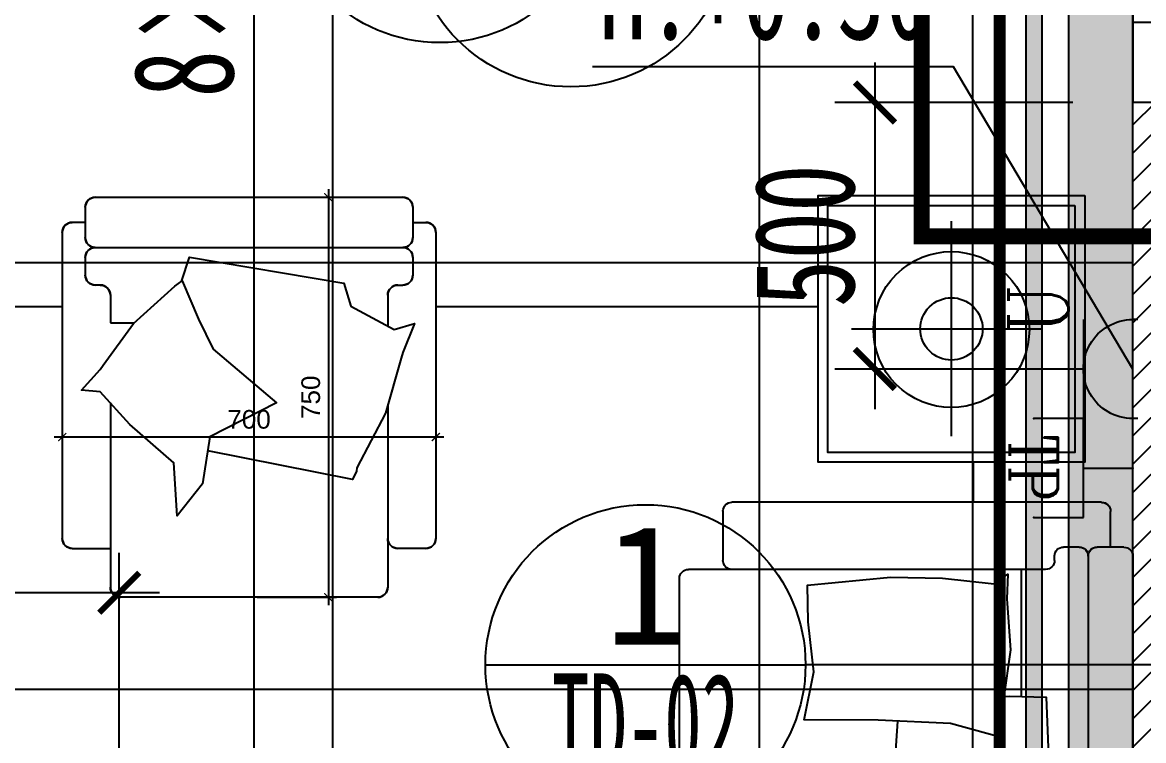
# Model space of a CAD drawing. Header units: millimetres. Extents: x -235126 to 312941, y -228449 to 114042.
# Drawn here: x -5432 to -3331, y -140633 to -139287 of the extents above; entities that cross this region are included whole.
import ezdxf
from ezdxf.enums import TextEntityAlignment as Align
from ezdxf.lldxf.tags import DXFTag

# ---------------------------------------------------------------- set-up
doc = ezdxf.new("R2010")
doc.units = ezdxf.units.MM
doc.header["$LTSCALE"] = 800
doc.linetypes.add('CENTER2', pattern=[1.125, 0.75, -0.125, 0.125, -0.125])
doc.layers.get('DEFPOINTS').update_dxf_attribs({"color": 250})
for name, color, linetype in [('AR-NEWWALL-新砌间墙', 4, 'Continuous'), ('DD-EL', 3, 'Continuous'), ('EQUIP-插座', 3, 'Continuous'), ('FC-BHTACH1-地坪铺砌', 8, 'Continuous'), ('FF-FURN1-活动家具', 1, 'Continuous'), ('RC-DIM2-灯具尺寸', 7, 'Continuous'), ('RC-FIXTURE-天花造型', 1, 'Continuous'), ('RC-LIGHT-灯具', 2, 'Continuous'), ('RC-天花标高', 7, 'Continuous'), ('WALL', 4, 'Continuous')]:
    doc.layers.add(name, color=color, linetype=linetype)
doc.styles.add('_TCH_LABEL', font='COMPLEX', dxfattribs={"bigfont": 'GBCBIG'})
doc.styles.add('HZDX', font='isocp3.shx', dxfattribs={"width": 0.8, "bigfont": 'hzdx.shx'})
doc.styles.get("Standard").update_dxf_attribs({"font": 'arial.ttf'})
doc.styles.add('宋-ZY', font='')
doc.styles.add('宋-图框', font='', dxfattribs={"width": 0.7})
doc.styles.add('黑体', font='simhei.ttf', dxfattribs={"width": 0.8})
doc.styles.get('宋-ZY').set_extended_font_data('SimSun')
doc.styles.get('宋-图框').set_extended_font_data('SimSun')
tags = doc.linetypes.add('HIDDEN2', pattern=[0.1875, 0.125, -0.0625]).pattern_tags.tags
tags[6:7] = [DXFTag(74, 4), DXFTag(75, 0), DXFTag(340, '0'), DXFTag(46, 1.0), DXFTag(50, 0.0), DXFTag(44, 0.0), DXFTag(45, 0.0)]
tags[4:5] = [DXFTag(74, 4), DXFTag(75, 0), DXFTag(340, '0'), DXFTag(46, 1.0), DXFTag(50, 0.0), DXFTag(44, 0.0), DXFTag(45, 0.0)]
doc.dimstyles.new('1比75', dxfattribs={"dimscale": 75, "dimtxt": 2.5, "dimasz": 1, "dimexe": 1, "dimexo": 1.5, "dimgap": 0.5, "dimtad": 1, "dimdec": 0, "dimzin": 0, "dimdsep": 46, "dimtxsty": '宋-图框', "dimblk": 'ARCHTICK', "dimcen": 0.09, "dimdle": 1, "dimclrd": 8, "dimclre": 8, "dimclrt": 2, "dimadec": 0, "dimazin": 0, "dimtfac": 1, "dimtdec": 0, "dimtix": 1, "dimtmove": 2, "dimatfit": 3, "dimldrblk": 'DOT', "dimfxl": 1, "dimtolj": 1, "dimtzin": 0, "dimlwd": -1, "dimlwe": -1, "dimarcsym": 0})
doc.dimstyles.new('1：10', dxfattribs={"dimscale": 10, "dimtxt": 3.5, "dimasz": 1.5, "dimexe": 1.5, "dimexo": 1.5, "dimgap": 1.5, "dimtad": 1, "dimdec": 0, "dimzin": 0, "dimdsep": 46, "dimtxsty": 'Standard', "dimblk": 'ARCHTICK', "dimcen": 0, "dimdle": 1.5, "dimclrd": 8, "dimclre": 8, "dimclrt": 7, "dimadec": 0, "dimazin": 0, "dimtfac": 1, "dimtdec": 0, "dimtmove": 2, "dimatfit": 3, "dimldrblk": 'DOT', "dimfxl": 1, "dimtolj": 1, "dimtzin": 0, "dimarcsym": 0})

# ---------------------------------------------------------------- blocks, each defined once
blk = doc.blocks.new('_ArchTick')
at = {"color": 0, "linetype": 'ByBlock', "const_width": 0.15}
blk.add_lwpolyline([(-0.5, -0.5), (0.5, 0.5)], dxfattribs=at)
blk = doc.blocks.new('*D187')
at = {"layer": 'DEFPOINTS', "color": 8, "lineweight": -2, "transparency": 16777216}
for p, q in [((41647.67332024837, 19715.23243666973), (41814.16931086889, 19715.23243666973)), ((41799.16931086889, 18850.23243668043), (41799.16931086889, 19730.23243666973)), ((41647.67332024837, 18865.23243668044), (41814.16931086889, 18865.23243668044))]:
    blk.add_line(p, q, dxfattribs=at)
at = {"layer": 'DEFPOINTS', "color": 0, "transparency": 16777216}
for p in [(41632.67332024837, 19715.23243666973), (41799.16931086889, 19715.23243666973), (41632.67332024837, 18865.23243668044)]:
    blk.add_point(p, dxfattribs=at)
at = {"layer": 'DEFPOINTS', "color": 8, "lineweight": -2, "transparency": 16777216, "xscale": 15, "yscale": 15, "zscale": 15}
for p, rotation in [((41799.16931086889, 19715.23243666973), 90), ((41799.16931086889, 18865.23243668044), 270)]:
    blk.add_blockref('_ArchTick', p, dxfattribs=dict(at, rotation=rotation))
at = {"layer": 'DEFPOINTS', "color": 7, "transparency": 16777216, "insert": (41766.29925629861, 19290.23243667509), "char_height": 35, "attachment_point": 5, "rotation": 90}
blk.add_mtext('\\A1;850', dxfattribs=at)
blk = doc.blocks.new('_Dot')
at = {"color": 0, "linetype": 'ByBlock', "lineweight": -2}
blk.add_line((-0.5, 0), (-1, 0), dxfattribs=at)
at = {"color": 0, "linetype": 'ByBlock', "const_width": 0.5}
blk.add_lwpolyline([(-0.25, 0, 1), (0.25, 0, 1)], format="xyb", close=True, dxfattribs=at)
blk = doc.blocks.new('*D188')
at = {"layer": 'DEFPOINTS', "color": 8, "lineweight": -2, "transparency": 16777216}
for p, q in [((40532.81263624509, 19295.0387747132), (40532.81263624509, 19108.84060319432)), ((42732.8126362451, 19295.0387747132), (42732.8126362451, 19108.84060319432)), ((40517.81263624509, 19123.84060319432), (42747.8126362451, 19123.84060319432))]:
    blk.add_line(p, q, dxfattribs=at)
at = {"layer": 'DEFPOINTS', "color": 0, "transparency": 16777216}
for p in [(40532.81263624509, 19310.0387747132), (42732.8126362451, 19310.0387747132), (42732.8126362451, 19123.84060319432)]:
    blk.add_point(p, dxfattribs=at)
at = {"layer": 'DEFPOINTS', "color": 8, "lineweight": -2, "transparency": 16777216, "xscale": 15, "yscale": 15, "zscale": 15, "rotation": 180}
blk.add_blockref('_ArchTick', (40532.81263624509, 19123.84060319432), dxfattribs=at)
at = {"layer": 'DEFPOINTS', "color": 8, "lineweight": -2, "transparency": 16777216, "xscale": 15, "yscale": 15, "zscale": 15}
blk.add_blockref('_ArchTick', (42732.8126362451, 19123.84060319432), dxfattribs=at)
at = {"layer": 'DEFPOINTS', "color": 7, "transparency": 16777216, "insert": (41632.81263624509, 19156.71065776458), "char_height": 35, "attachment_point": 5}
blk.add_mtext('\\A1;2200', dxfattribs=at)
blk = doc.blocks.new('*D193')
at = {"layer": 'DEFPOINTS', "color": 8, "lineweight": -2, "transparency": 16777216}
for p, q in [((43760.20929671873, 19316.84600094345), (43760.20929671873, 19220.13062092269)), ((44460.56223788785, 19316.84600094345), (44460.56223788785, 19220.13062092269)), ((43745.20929671873, 19235.13062092269), (44475.56223788785, 19235.13062092269))]:
    blk.add_line(p, q, dxfattribs=at)
at = {"layer": 'DEFPOINTS', "color": 0, "transparency": 16777216}
for p in [(43760.20929671873, 19331.84600094345), (44460.56223788785, 19331.84600094345), (44460.56223788785, 19235.13062092269)]:
    blk.add_point(p, dxfattribs=at)
at = {"layer": 'DEFPOINTS', "color": 8, "lineweight": -2, "transparency": 16777216, "xscale": 15, "yscale": 15, "zscale": 15, "rotation": 180}
blk.add_blockref('_ArchTick', (43760.20929671873, 19235.13062092269), dxfattribs=at)
at = {"layer": 'DEFPOINTS', "color": 8, "lineweight": -2, "transparency": 16777216, "xscale": 15, "yscale": 15, "zscale": 15}
blk.add_blockref('_ArchTick', (44460.56223788785, 19235.13062092269), dxfattribs=at)
at = {"layer": 'DEFPOINTS', "color": 7, "transparency": 16777216, "insert": (44110.38576730329, 19268.00067549295), "char_height": 35, "attachment_point": 5}
blk.add_mtext('\\A1;700', dxfattribs=at)
blk = doc.blocks.new('*D194')
at = {"layer": 'DEFPOINTS', "color": 8, "lineweight": -2, "transparency": 16777216}
for p, q in [((44259.05922459427, 19699.62377878249), (44259.05922459427, 18919.62377881719)), ((44125.38576730328, 19684.62377878249), (44274.05922459427, 19684.62377878249)), ((44125.38576730328, 18934.62377881719), (44274.05922459427, 18934.62377881719))]:
    blk.add_line(p, q, dxfattribs=at)
at = {"layer": 'DEFPOINTS', "color": 0, "transparency": 16777216}
for p in [(44110.38576730329, 19684.62377878249), (44110.38576730329, 18934.62377881719), (44259.05922459427, 18934.62377881719)]:
    blk.add_point(p, dxfattribs=at)
at = {"layer": 'DEFPOINTS', "color": 8, "lineweight": -2, "transparency": 16777216, "xscale": 15, "yscale": 15, "zscale": 15}
for p, rotation in [((44259.05922459427, 19684.62377878249), 90), ((44259.05922459427, 18934.62377881719), 270)]:
    blk.add_blockref('_ArchTick', p, dxfattribs=dict(at, rotation=rotation))
at = {"layer": 'DEFPOINTS', "color": 7, "transparency": 16777216, "insert": (44226.189170024, 19309.62377879985), "char_height": 35, "attachment_point": 5, "rotation": 90}
blk.add_mtext('\\A1;750', dxfattribs=at)
blk = doc.blocks.new('*D192')
at = {"layer": 'DEFPOINTS', "color": 8, "lineweight": -2, "transparency": 16777216}
for p, q in [((51173.90530326165, 19293.68711582385), (51703.90530326165, 19293.68711582385)), ((51188.90530326165, 19229.02388519076), (51188.90530326165, 19308.68711582385)), ((51688.90530326165, 19229.02388519076), (51688.90530326165, 19308.68711582385))]:
    blk.add_line(p, q, dxfattribs=at)
at = {"layer": 'DEFPOINTS', "color": 0, "transparency": 16777216}
for p in [(51688.90530326165, 19293.68711582385), (51188.90530326165, 19214.02388519076), (51688.90530326165, 19214.02388519076)]:
    blk.add_point(p, dxfattribs=at)
at = {"layer": 'DEFPOINTS', "color": 8, "lineweight": -2, "transparency": 16777216, "xscale": 15, "yscale": 15, "zscale": 15, "rotation": 180}
blk.add_blockref('_ArchTick', (51188.90530326165, 19293.68711582385), dxfattribs=at)
at = {"layer": 'DEFPOINTS', "color": 8, "lineweight": -2, "transparency": 16777216, "xscale": 15, "yscale": 15, "zscale": 15}
blk.add_blockref('_ArchTick', (51688.90530326165, 19293.68711582385), dxfattribs=at)
at = {"layer": 'DEFPOINTS', "color": 7, "transparency": 16777216, "insert": (51438.90530326165, 19326.55717039411), "char_height": 35, "attachment_point": 5}
blk.add_mtext('\\A1;500', dxfattribs=at)
blk = doc.blocks.new('*D191')
at = {"layer": 'DEFPOINTS', "color": 8, "lineweight": -2, "transparency": 16777216}
for p, q in [((51513.39781611627, 19464.02388519076), (51612.17686733825, 19464.02388519076)), ((51597.17686733825, 19479.02388519076), (51597.17686733825, 18949.02388519076)), ((51513.39781611627, 18964.02388519076), (51612.17686733825, 18964.02388519076))]:
    blk.add_line(p, q, dxfattribs=at)
at = {"layer": 'DEFPOINTS', "color": 0, "transparency": 16777216}
for p in [(51498.39781611628, 19464.02388519076), (51498.39781611628, 18964.02388519076), (51597.17686733825, 18964.02388519076)]:
    blk.add_point(p, dxfattribs=at)
at = {"layer": 'DEFPOINTS', "color": 8, "lineweight": -2, "transparency": 16777216, "xscale": 15, "yscale": 15, "zscale": 15}
for p, rotation in [((51597.17686733825, 19464.02388519076), 90), ((51597.17686733825, 18964.02388519076), 270)]:
    blk.add_blockref('_ArchTick', p, dxfattribs=dict(at, rotation=rotation))
at = {"layer": 'DEFPOINTS', "color": 7, "transparency": 16777216, "insert": (51564.30681276798, 19214.02388519076), "char_height": 35, "attachment_point": 5, "rotation": 90}
blk.add_mtext('\\A1;500', dxfattribs=at)
blk = doc.blocks.new('*D368')
at = {"layer": 'AR-NEWWALL-新砌间墙', "color": 8, "transparency": 16777216}
for p, q in [((-3350.802790823509, -139324.0542342265), (-3350.802790823509, -139114)), ((-1550.802790785339, -139324.0542342265), (-1550.802790785339, -139114)), ((-3425.802790823509, -139189), (-1475.802790785339, -139189))]:
    blk.add_line(p, q, dxfattribs=at)
at = {"layer": 'DEFPOINTS', "color": 0, "transparency": 16777216}
for p in [(-1550.802790785339, -139189), (-3350.802790823509, -139436.5542342265), (-1550.802790785339, -139436.5542342265)]:
    blk.add_point(p, dxfattribs=at)
at = {"layer": 'AR-NEWWALL-新砌间墙', "color": 8, "transparency": 16777216, "xscale": 75, "yscale": 75, "zscale": 75, "rotation": 180}
blk.add_blockref('_ArchTick', (-3350.802790823509, -139189), dxfattribs=at)
at = {"layer": 'AR-NEWWALL-新砌间墙', "color": 8, "transparency": 16777216, "xscale": 75, "yscale": 75, "zscale": 75}
blk.add_blockref('_ArchTick', (-1550.802790785339, -139189), dxfattribs=at)
at = {"layer": 'AR-NEWWALL-新砌间墙', "color": 2, "transparency": 16777216, "insert": (-2450.802790804424, -139057.75), "char_height": 187.5, "attachment_point": 5, "style": '宋-图框'}
blk.add_mtext('\\A1;1800', dxfattribs=at)
blk = doc.blocks.new('*D402')
at = {"layer": 'DEFPOINTS', "color": 0, "transparency": 16777216}
for p in [(-5239.601398447297, -135736.5542342356), (-4998.207444503439, -135736.5542342356), (-4998.207444503439, -142136.5542342356)]:
    blk.add_point(p, dxfattribs=at)
at = {"layer": 'FC-BHTACH1-地坪铺砌', "color": 8, "transparency": 16777216}
for p, q in [((-4998.207444503437, -142211.5542342356), (-4998.207444503439, -135661.5542342356)), ((-5127.101398447297, -135736.5542342356), (-4923.207444503439, -135736.5542342356)), ((-4885.707444503439, -142136.5542342356), (-4923.207444503437, -142136.5542342356))]:
    blk.add_line(p, q, dxfattribs=at)
at = {"layer": 'FC-BHTACH1-地坪铺砌', "color": 8, "transparency": 16777216, "xscale": 75, "yscale": 75, "zscale": 75}
for p, rotation in [((-4998.207444503439, -135736.5542342356), 90), ((-4998.207444503437, -142136.5542342356), 270)]:
    blk.add_blockref('_ArchTick', p, dxfattribs=dict(at, rotation=rotation))
at = {"layer": 'FC-BHTACH1-地坪铺砌', "color": 2, "transparency": 16777216, "insert": (-5129.457444503476, -138936.5542342355), "char_height": 187.5, "attachment_point": 5, "rotation": 90, "style": '宋-图框'}
blk.add_mtext('\\A1;8×800=6400', dxfattribs=at)
blk = doc.blocks.new('A$C64543D7B')
at = {"color": 2}
blk.add_line((0.06279584823846562, 4.000000005846957), (8.062795848238466, 4.000000005846957), dxfattribs=at)
blk.add_circle((4.062795848238466, 4.000000005846957), 4, dxfattribs=at)
at = {"color": 6, "style": '黑体'}
blk.add_attdef('方向', text='', height=2.742857142857142, dxfattribs=at).set_placement((4.001782092301028, 5.768119148214893), align=Align.MIDDLE_CENTER)
at = {"color": 6, "style": 'HZDX', "width": 0.5}
blk.add_attdef('图号', text='', height=2.468571428571428, dxfattribs=at).set_placement((4.001782092301028, 2.262266711656622), align=Align.MIDDLE_CENTER)
blk = doc.blocks.new('*D499')
at = {"layer": 'DEFPOINTS', "color": 0, "transparency": 16777216}
for p in [(-7150.802790823625, -140355.8751782199), (-5250.802790847967, -140837.8687567629), (-7150.802790823625, -140853.0080724611)]:
    blk.add_point(p, dxfattribs=at)
at = {"layer": 'RC-DIM2-灯具尺寸', "color": 8, "transparency": 16777216}
for p, q in [((-7150.802790823625, -140740.5080724611), (-7150.802790823625, -140280.8751782199)), ((-5250.802790847967, -140725.3687567629), (-5250.802790847967, -140280.8751782199)), ((-5175.802790847967, -140355.8751782199), (-7225.802790823625, -140355.8751782199))]:
    blk.add_line(p, q, dxfattribs=at)
at = {"layer": 'RC-DIM2-灯具尺寸', "color": 8, "transparency": 16777216, "xscale": 75, "yscale": 75, "zscale": 75, "rotation": 180}
blk.add_blockref('_ArchTick', (-7150.802790823625, -140355.8751782199), dxfattribs=at)
at = {"layer": 'RC-DIM2-灯具尺寸', "color": 8, "transparency": 16777216, "xscale": 75, "yscale": 75, "zscale": 75}
blk.add_blockref('_ArchTick', (-5250.802790847967, -140355.8751782199), dxfattribs=at)
at = {"layer": 'RC-DIM2-灯具尺寸', "color": 2, "transparency": 16777216, "insert": (-6200.802790835796, -140224.6251782199), "char_height": 187.5, "attachment_point": 5, "style": '宋-图框'}
blk.add_mtext('\\A1;1900', dxfattribs=at)
blk = doc.blocks.new('$equip$00001382')
for p, q in [((-0.5, 0.4990009989996908), (-0.5, 0.9990009989996906)), ((0.5, 0.9990009989996906), (0.5, 0.4990009989996908)), ((0.5, 0.4990009989996908), (-0.5, 0.4990009989996908)), ((0, 0.4995004994998454), (0, 0))]:
    blk.add_line(p, q)
for p in [(-0.5, 0.9990009989996906), (0.5, 0.9990009989996906), (0, 0.4990009989996908), (0, 0)]:
    blk.add_point(p)
at = {"style": '_TCH_LABEL', "flags": 8}
blk.add_attdef('$TEXT$', text='', height=0.4, dxfattribs=at).set_placement((0, 0.9990009989996906), align=Align.MIDDLE_CENTER)
at = {"style": '_TCH_LABEL', "flags": 9}
blk.add_attdef('A', (0, 0), '', height=2e-05, dxfattribs=at)
blk = doc.blocks.new('A$C55397A8D')
h = blk.add_hatch(color=251)
edge = h.paths.add_edge_path()
edge.add_ellipse((3.380943981836253, 4.530941953577212), major_axis=(6.357811784457488e-05, 1.649992585228991), ratio=0.9999999994455105, start_angle=90.00220774193198, end_angle=270.0022077419321)
edge.add_line((5.030936567375193, 4.530941953577212), (1.730951396297203, 4.530941953577212))
for p, q in [((1.730951396297542, 4.695941212220305), (1.730951396297542, 4.530941953577212)), ((1.730951396297542, 4.530941953577212), (5.030936567375875, 4.530941953577212)), ((5.030936567375875, 4.695941212220305), (5.030936567375875, 4.530941953577212)), ((5.030936567375875, 2.880949367123428), (1.730951396297542, 2.880949367123428)), ((3.380943981836253, 2.880949367123428), (3.380943981836253, 1.230956780669658))]:
    blk.add_line(p, q)
blk.add_ellipse((3.380943981836253, 4.530941953577212), major_axis=(6.357811784457488e-05, 1.649992585228991), ratio=0.9999999994455105, start_param=1.570834859160644, end_param=4.712427512750438)
at = {"style": '_TCH_LABEL', "flags": 8}
blk.add_attdef('$TEXT$', text='', height=2, dxfattribs=at).set_placement((5.380943981837163, 1.380949367132416), align=Align.MIDDLE_CENTER)
blk = doc.blocks.new('*D506')
at = {"layer": 'DEFPOINTS', "color": 0, "transparency": 16777216}
for p in [(-3350.802790823511, -139436.5542342265), (-3834.381800066501, -139936.5542342265), (-3350.802790823527, -139936.5542342265)]:
    blk.add_point(p, dxfattribs=at)
at = {"layer": 'EQUIP-插座', "color": 8, "transparency": 16777216}
for p, q in [((-3834.381800066501, -139361.5542342265), (-3834.381800066501, -140011.5542342265)), ((-3463.302790823511, -139436.5542342265), (-3909.381800066501, -139436.5542342265)), ((-3463.302790823527, -139936.5542342265), (-3909.381800066501, -139936.5542342265))]:
    blk.add_line(p, q, dxfattribs=at)
at = {"layer": 'EQUIP-插座', "color": 8, "transparency": 16777216, "xscale": 75, "yscale": 75, "zscale": 75}
for p, rotation in [((-3834.381800066501, -139436.5542342265), 90), ((-3834.381800066501, -139936.5542342265), 270)]:
    blk.add_blockref('_ArchTick', p, dxfattribs=dict(at, rotation=rotation))
at = {"layer": 'EQUIP-插座', "color": 2, "transparency": 16777216, "insert": (-3965.631800066539, -139686.5542342265), "char_height": 187.5, "attachment_point": 5, "rotation": 90, "style": '宋-图框'}
blk.add_mtext('\\A1;500', dxfattribs=at)
blk = doc.blocks.new('*D526')
at = {"layer": 'DEFPOINTS', "color": 0, "transparency": 16777216}
for p in [(-3350.802790823509, -139040.7833414559), (-3350.802790823509, -139436.5542342265), (-2450.802790804424, -139436.5542342263)]:
    blk.add_point(p, dxfattribs=at)
at = {"layer": 'EQUIP-插座', "color": 8, "transparency": 16777216}
for p, q in [((-3350.802790823509, -139324.0542342265), (-3350.802790823509, -138965.7833414559)), ((-2450.802790804424, -139324.0542342263), (-2450.802790804424, -138965.7833414559)), ((-2375.802790804424, -139040.7833414559), (-3425.802790823509, -139040.7833414559))]:
    blk.add_line(p, q, dxfattribs=at)
at = {"layer": 'EQUIP-插座', "color": 8, "transparency": 16777216, "xscale": 75, "yscale": 75, "zscale": 75, "rotation": 180}
blk.add_blockref('_ArchTick', (-3350.802790823509, -139040.7833414559), dxfattribs=at)
at = {"layer": 'EQUIP-插座', "color": 8, "transparency": 16777216, "xscale": 75, "yscale": 75, "zscale": 75}
blk.add_blockref('_ArchTick', (-2450.802790804424, -139040.7833414559), dxfattribs=at)
at = {"layer": 'EQUIP-插座', "color": 2, "transparency": 16777216, "insert": (-2900.802790813967, -138909.5333414559), "char_height": 187.5, "attachment_point": 5, "style": '宋-图框'}
blk.add_mtext('\\A1;900', dxfattribs=at)
blk = doc.blocks.new('sdgsdgasdhh')
for p, q in [((42631.87120387569, 19715.23243666973), (40633.47543662094, 19715.23243666973)), ((40616.69830319348, 19698.4553032812), (40616.69830319348, 19673.28960323444)), ((42648.64833730325, 19698.4553032812), (42648.64833730325, 19673.28960323444)), ((40616.69830319348, 19673.28960323444), (40549.58976962527, 19673.28960323444)), ((42648.64833730325, 19673.28960323444), (42715.75687087134, 19673.28960323444)), ((40532.81263624509, 19656.512469807), (40532.81263624509, 18963.56507961941)), ((42732.8126362451, 19656.51246980173), (42732.8126362451, 18963.56507961417)), ((40658.64113666763, 18963.56507961941), (40658.64113666763, 18882.00957008887)), ((42606.98413582256, 18963.56507961417), (42606.98413582256, 18882.00957008364)), ((40549.58976962527, 18946.78794619196), (40641.86400328745, 18946.78794619196)), ((42716.03550286481, 18946.7879461867), (42623.76126920274, 18946.7879461867)), ((40675.41827004792, 18865.23243670864), (41291.71992391667, 18865.23243666143)), ((41325.27258861117, 18865.23243665747), (41940.07405188556, 18865.2324367034)), ((41973.62371440761, 18865.2324367034), (42590.20700244227, 18865.2324367034))]:
    blk.add_line(p, q)
at = {"color": 8}
for p, q in [((40616.69830319348, 19673.28960323444), (40616.69830319348, 19648.12390314048)), ((42648.64833730325, 19673.28960323444), (42648.64833730325, 19648.12390314048)), ((42648.9269692967, 19673.2896032292), (42648.9269692967, 19648.12390313524)), ((42632.14983591653, 19631.34676975501), (40633.47543657366, 19631.34676976024)), ((40616.69830319348, 19614.5696363328), (40616.69830319348, 19585.20965290558)), ((42648.9269692967, 19614.56963632753), (42648.9269692967, 19585.20965290034)), ((40641.86400328745, 19568.43251952535), (40633.47543657366, 19568.43251952535)), ((42623.76126920274, 19568.43251952011), (42632.14983591653, 19568.43251952011)), ((40658.64113666763, 19551.65538614511), (40658.64113666763, 19375.18075498714)), ((42606.98413582256, 19551.65538613987), (42606.98413582256, 18963.56507961417)), ((40753.71162380258, 19505.51826938489), (40658.64113666763, 19505.51826943213)), ((40969.15409774768, 19505.51826938489), (40941.59912902413, 19505.51826938489)), ((42018.90660941011, 19505.51826923797), (41197.69687873795, 19505.51826933768)), ((41308.49677042331, 19505.51826938489), (41308.49677047046, 18882.00851798296)), ((41308.49677042331, 19505.51826938489), (41308.49677047046, 18882.00851798296)), ((41956.8488831466, 19505.51826928521), (41956.8488831466, 18882.00851793049)), ((42606.98413582256, 19505.51826933241), (42368.7551097555, 19505.51826928521)), ((40658.64113666763, 19274.76829183695), (40658.64113666763, 18963.56507961941))]:
    blk.add_line(p, q, dxfattribs=at)
for points in [[(40889.65027420892, 19233.16227364316), (40896.43340877787, 19214.79477056343), (40929.02001456701, 19145.88220923117), (41092.20282884868, 19209.1847303292), (41188.00907930225, 19259.61152989184), (41255.12016894951, 19306.57212916107), (41289.75424810399, 19301.04298510629), (41264.84146261198, 19346.59926308217), (41260.88879205281, 19355.5235245942), (41224.00276567314, 19467.42244594561), (41165.19077340799, 19552.59316371914), (41123.03912892303, 19620.35020140515), (41067.22769469972, 19560.18490454813), (40950.51059380191, 19495.0192494326)], [(42368.78649844816, 19473.50041812603), (42369.39616597391, 19483.96143910987), (42367.35686758492, 19552.53703192639), (42210.79212335363, 19558.77923983111), (42113.60811199241, 19551.71916071194), (42041.33807233983, 19537.17645382931), (42014.76804330252, 19554.21779070023), (42018.89592647384, 19507.66955906158), (42018.93954769237, 19498.88527783527), (42017.59849054861, 19412.91060223992), (42035.40665945475, 19297.7082143244), (42045.75064739544, 19226.63851954176), (42113.46061613824, 19256.14328568382), (42248.85574064037, 19269.85139197056), (42322.63440391171, 19274.28171092487)]]:
    blk.add_lwpolyline(points, dxfattribs=at)
for points in [[(40641.67161957914, 19293.11550032219), (40700.05607466906, 19229.99103058629), (40776.06360891246, 19176.13655041563), (40832.6116398755, 19131.86218087759), (40861.22730987618, 19199.95266866335), (40949.71560763876, 19303.34306022784), (41044.03531127323, 19428.59692216053), (40966.12895754358, 19476.61851335817), (40905.51354511961, 19548.03240960152), (40856.69542907742, 19596.23575195699), (40739.11873548087, 19492.66352886284), (40673.68476058106, 19420.46261667815), (40631.44068273464, 19336.28071773564), (40600.45362551364, 19330.26607765202), (40635.57562573503, 19299.4404002114)], [(42542.81515246042, 19479.59940301097), (42456.04062504897, 19485.61386242325), (42363.77271686685, 19472.80435749789), (42292.24567059736, 19466.3405152623), (42318.02464328537, 19373.35863609577), (42324.34954629122, 19237.41840101385), (42325.12111152806, 19098.87212211423), (42414.77808666944, 19117.23240509341), (42508.85522467799, 19106.70533664865), (42577.44024248415, 19105.01240990139), (42592.18735692702, 19261.00602159224), (42590.42268614138, 19358.43015993488), (42579.83161386178, 19455.15171086206), (42598.29263806152, 19480.75569868955), (42551.58880741679, 19479.16526193483)]]:
    blk.add_lwpolyline(points, close=True, dxfattribs=at)
for centre, start, end in [((40633.47543662094, 19698.4553032812), 90, 180), ((42631.87120387569, 19698.4553032812), 0, 90), ((40549.58976967253, 19656.51246975975), 90, 180), ((42715.75687082409, 19656.51246975975), 0, 90), ((42716.03550291207, 19656.51246975452), 0, 90), ((40549.58976967253, 18963.56507961941), 180, 270), ((40641.86400333472, 18963.56507961941), 270, 0), ((42623.76126925001, 18963.56507961417), 180, 270), ((42716.03550291207, 18963.56507961417), 270, 0), ((40675.41827009518, 18882.00957004167), 180, 270), ((41291.71963709028, 18882.00956999443), 270, 0), ((41291.71963709028, 18882.00956999443), 270, 0), ((41325.27390385074, 18882.00956999443), 180, 270), ((41325.27390385074, 18882.00956999443), 180, 270), ((41940.07174976629, 18882.00956994196), 270, 0), ((41973.62601652677, 18882.00956994196), 180, 270), ((42590.20700248953, 18882.0095700364), 270, 0)]:
    blk.add_arc(centre, 16.77713338856669, start, end)
for centre, start, end in [((40633.47543662094, 19648.12390309328), 180, 270), ((40633.47543662094, 19614.5696363328), 90, 180), ((42631.87120387569, 19648.12390309328), 270, 0), ((42632.14983596366, 19648.12390308801), 270, 0), ((42632.14983596366, 19614.56963632753), 0, 90), ((40633.47543662094, 19585.20965285838), 180, 270), ((40641.86400333472, 19551.6553860979), 0, 90), ((42623.76126925001, 19551.65538609263), 90, 180), ((42632.14983596366, 19585.20965285311), 270, 0)]:
    blk.add_arc(centre, 16.77713338856669, start, end, dxfattribs=at)
at = {"layer": 'DEFPOINTS'}
dim = blk.add_linear_dim(base=(41799.16931086888, 19715.23243666973), p1=(41632.67332024836, 18865.23243668044), p2=(41632.67332024836, 19715.23243666973), angle=90, dimstyle='1：10', dxfattribs=at)
dim.commit()
dim.dimension.update_dxf_attribs({"geometry": '*D187', "text_midpoint": (41766.2992562986, 19290.23243667509), "insert": (-7.275957614183426e-12, -3.637978807091713e-12)})
dim = blk.add_linear_dim(base=(42732.8126362451, 19123.84060319432), p1=(40532.81263624509, 19310.0387747132), p2=(42732.8126362451, 19310.0387747132), dimstyle='1：10', dxfattribs=at)
dim.commit()
dim.dimension.update_dxf_attribs({"geometry": '*D188', "text_midpoint": (41632.81263624509, 19156.71065776458), "insert": (0, 3.637978807091713e-12)})
blk = doc.blocks.new('fdhsdfjshgfds')
for p, q in [((43822.15047318622, 19684.6237787478), (44398.62106142036, 19684.62377881719)), ((43803.32694378378, 19665.80024929234), (43803.32694378378, 19637.56495521526)), ((44417.44459082279, 19665.80024936172), (44417.44459082279, 19637.56495528464)), ((43803.32694378378, 19637.56495521526), (43779.03282612116, 19637.56495521526)), ((44417.44459082279, 19637.56495528464), (44441.73870848541, 19637.56495528464)), ((43760.20929671873, 19618.7414257598), (43760.20929671873, 19044.9505761271)), ((44460.56223788785, 19618.74142582918), (44460.56223788785, 19044.95057619648)), ((44370.38576729025, 19044.95057619648), (44370.38576729025, 18953.44730821956)), ((43779.03282612116, 19026.12704667175), (43837.07552199624, 19026.12704667117)), ((43779.03282612116, 19026.12704667175), (43850.38576729973, 19026.1270466711)), ((43850.38576729971, 19026.1270466711), (43850.38576733388, 18953.44730821071)), ((44441.73870848541, 19026.12704674114), (44389.20929669264, 19026.12704674114)), ((44351.56223788784, 18934.62377881718), (43869.20897488058, 18934.62377881718))]:
    blk.add_line(p, q)
at = {"color": 8}
for p, q in [((43803.32694378378, 19637.56495521526), (43803.32694378378, 19609.3296610851)), ((44417.44459082279, 19637.56495528464), (44417.44459082279, 19609.32966115448)), ((43822.15047318622, 19590.50613168272), (44398.62106142036, 19590.5061317521)), ((43803.32694378378, 19571.68260222726), (43803.32694378378, 19538.7414257598)), ((44417.44459082279, 19571.68260229664), (44417.44459082279, 19538.74142582918)), ((43831.56223791393, 19519.91789635742), (43822.15047318622, 19519.91789635742)), ((44389.20929669264, 19519.91789642681), (44398.62106142036, 19519.91789642681)), ((43850.38576732569, 19501.09436695504), (43850.38576731631, 19449.3296610851)), ((44370.38576729025, 19501.09436702443), (44370.38576729025, 19443.38291936164)), ((43850.38576731631, 19449.3296610851), (43895.3952900462, 19449.32966115448)), ((43850.38576734181, 19298.98069318646), (43850.38576729971, 19026.1270466711)), ((44370.38576729025, 19294.88023063581), (44370.38576729025, 19044.95057619648))]:
    blk.add_line(p, q, dxfattribs=at)
blk.add_lwpolyline([(43983.44854891629, 19526.52406416211), (43998.66283945501, 19572.20756790082), (44287.83272890508, 19523.52035405609), (44301.33470682561, 19480.2432029483), (44382.40739021293, 19436.96563296561), (44420.24145655095, 19447.78492074256), (44398.62192687979, 19393.68848191079), (44395.42002480816, 19383.21606821188), (44366.19285354606, 19280.08512247639), (44312.14447168766, 19177.3014698), (44312.04354758677, 19170.97828342035), (44304.04726557195, 19155.6628942461), (44032.86582129528, 19209.25710228289)], dxfattribs=at)
blk.add_lwpolyline([(43837.07116512716, 19369.54107241874), (43893.60995678365, 19447.71039400872), (43971.02609188284, 19517.92552470875), (43985.2115437274, 19527.74436867976), (44015.58173731482, 19455.75060883578), (44042.90375332295, 19399.60049305734), (44161.62067104968, 19299.24937173765), (44036.86014354487, 19235.27584663738), (44023.39624435629, 19147.5729200546), (43975.50532599547, 19087.31117894623), (43969.26896152488, 19186.85625415091), (43886.66793716213, 19258.47409772588), (43831.48365231612, 19320.08362971124), (43796.15853954945, 19322.61345126601), (43831.13208462391, 19361.67561249976)], close=True, dxfattribs=at)
for centre, start, end in [((43822.15047318622, 19665.80024929234), 90, 180), ((44398.62106142036, 19665.80024936172), 0, 90), ((43779.03282612116, 19618.7414257598), 90, 180), ((44441.73870848541, 19618.74142582918), 0, 90), ((43779.03282612116, 19044.9505761271), 180, 270), ((44389.20929669264, 19044.95057619648), 180, 270), ((44441.73870848541, 19044.95057619648), 270, 0), ((43869.20929674564, 18953.44730821956), 180, 270), ((44351.56223788784, 18953.44730821956), 270, 0)]:
    blk.add_arc(centre, 18.8235294117647, start, end)
for centre, start, end in [((43822.15047318622, 19609.3296610851), 180, 270), ((44398.62106142036, 19609.32966115448), 270, 0), ((43822.15047318622, 19571.68260222726), 90, 180), ((44398.62106142036, 19571.68260229664), 0, 90), ((43822.15047318622, 19538.7414257598), 180, 270), ((44398.62106142036, 19538.74142582918), 270, 0), ((43831.56223791393, 19501.09436695504), 0, 90), ((44389.20929669264, 19501.09436702443), 90, 180)]:
    blk.add_arc(centre, 18.8235294117647, start, end, dxfattribs=at)
at = {"layer": 'DEFPOINTS'}
dim = blk.add_linear_dim(base=(44259.05922459427, 18934.62377881719), p1=(44110.38576730329, 19684.62377878249), p2=(44110.38576730329, 18934.62377881719), angle=90, dimstyle='1：10', dxfattribs=at)
dim.commit()
dim.dimension.update_dxf_attribs({"geometry": '*D194', "text_midpoint": (44226.189170024, 19309.62377879985), "insert": (0, 3.637978807091713e-12)})
dim = blk.add_linear_dim(base=(44460.56223788785, 19235.13062092269), p1=(43760.20929671873, 19331.84600094345), p2=(44460.56223788785, 19331.84600094345), dimstyle='1：10', dxfattribs=at)
dim.commit()
dim.dimension.update_dxf_attribs({"geometry": '*D193', "text_midpoint": (44110.38576730329, 19268.00067549295)})
blk = doc.blocks.new('dfhsdfjsdfhdfj')
at = {"color": 8}
for p, q in [((51438.90530326165, 19415.26249783581), (51438.90530326165, 19011.69999489847)), ((51251.62561926284, 19214.02388519076), (51610.53291608655, 19214.02388519076))]:
    blk.add_line(p, q, dxfattribs=at)
blk.add_lwpolyline([(51688.90530326165, 18964.02388519076), (51688.90530326165, 19464.02388519076), (51188.90530326165, 19464.02388519076), (51188.90530326165, 18964.02388519076)], close=True)
blk.add_lwpolyline([(51670.57196992828, 18982.35721852403), (51670.57196992828, 19445.69055185736), (51207.2386365949, 19445.69055185736), (51207.2386365949, 18982.35721852403)], close=True, dxfattribs=at)
at = {"color": 8, "extrusion": (0, 0, -1)}
for centre, major_axis, ratio, start_param, end_param in [((51438.90530326165, 19215.18754400153), (-103.3136040316864, 103.3136040316864), 0.9999999999999705, 3.926990816987256, 10.21017612416684), ((51438.90530326165, 19214.02388519071), (-41.32544161267644, -41.32544161267646), 0.999999999999878, 5.497787143782076, 11.78097245096166)]:
    blk.add_ellipse(centre, major_axis=major_axis, ratio=ratio, start_param=start_param, end_param=end_param, dxfattribs=at)
at = {"layer": 'DEFPOINTS'}
dim = blk.add_linear_dim(base=(51597.17686733825, 18964.02388519076), p1=(51498.39781611628, 19464.02388519076), p2=(51498.39781611628, 18964.02388519076), angle=90, dimstyle='1：10', dxfattribs=at)
dim.commit()
dim.dimension.update_dxf_attribs({"geometry": '*D191', "text_midpoint": (51564.30681276798, 19214.02388519076)})
dim = blk.add_linear_dim(base=(51688.90530326165, 19293.68711582385), p1=(51188.90530326165, 19214.02388519076), p2=(51688.90530326165, 19214.02388519076), dimstyle='1：10', dxfattribs=at)
dim.commit()
dim.dimension.update_dxf_attribs({"geometry": '*D192', "text_midpoint": (51438.90530326165, 19326.55717039411)})
blk = doc.blocks.new('fjfgjgfdfj')
at = {"color": 8}
for p, q in [((68316.9636849442, 22870.33054754788), (68316.96368494944, 24869.00494689076)), ((68191.1351845216, 22895.49624764186), (68191.1351844744, 23133.72527370892)), ((68237.27230132907, 22895.49624764186), (67649.18199480337, 22895.49624764186)), ((68254.0494347093, 22878.71911426168), (68254.0494347093, 22870.33054754788)), ((66484.02692226169, 22583.34362218732), (66484.0269222196, 22856.19726870268)), ((68300.18655151673, 22853.55341416772), (68270.82656808954, 22853.55341416772)), ((68358.90651842364, 22853.83204616117), (68333.74081832968, 22853.83204616117)), ((68358.9065184184, 22853.55341416772), (68333.74081832444, 22853.55341416772)), ((67004.02692221013, 22587.44408473796), (67004.02692221013, 22837.37373917729)), ((68060.61020298438, 22645.77493946602), (68060.61020298438, 22242.21243652868)), ((66484.0269222362, 22432.99465428868), (66529.03644496608, 22432.99465421929)), ((66484.02692224557, 22381.22994841874), (66484.0269222362, 22432.99465428868)), ((67004.02692221013, 22381.22994834934), (67004.02692221013, 22438.94139601213)), ((67873.33051898556, 22444.53632682097), (68232.23781580928, 22444.53632682097)), ((66465.20339283382, 22362.40641901636), (66455.7916281061, 22362.40641901636)), ((67022.85045161252, 22362.40641894696), (67032.26221634024, 22362.40641894696)), ((66436.96809870366, 22310.64171314652), (66436.96809870366, 22343.58288961398)), ((67051.08574574266, 22310.64171307713), (67051.08574574266, 22343.58288954459)), ((66455.7916281061, 22291.81818369106), (67032.26221634024, 22291.81818362168)), ((66436.96809870366, 22244.75936015852), (66436.96809870366, 22272.99465428868)), ((67051.08574574266, 22244.75936008913), (67051.08574574266, 22272.99465421929))]:
    blk.add_line(p, q, dxfattribs=at)
for p, q in [((68400.84935185892, 22870.60917958873), (68400.84935185892, 24869.00494684348)), ((67550.8493518926, 23528.8566690568), (67550.8493518926, 22912.27338102215)), ((66985.20339280771, 22947.7005365566), (66502.85012980047, 22947.7005365566)), ((66484.0269222196, 22856.19726870268), (66484.02692225376, 22928.87700716306)), ((67004.02692221013, 22837.37373917729), (67004.02692221013, 22928.87700715421)), ((67649.18199480337, 22895.49624764186), (67567.62648527283, 22895.49624764186)), ((67632.4048613759, 22786.44488059961), (67632.4048613759, 22878.71911426168)), ((66412.67398104104, 22856.19726870202), (66470.71667691611, 22856.19726870261)), ((66412.67398104104, 22856.19726870202), (66484.02692221961, 22856.19726870268)), ((67075.3798634053, 22856.19726863263), (67022.85045161252, 22856.19726863263)), ((68358.90651842364, 22853.83204616117), (68358.90651842364, 22786.72351259308)), ((68384.07221847039, 22853.83204616117), (68358.90651842364, 22853.83204616117)), ((66393.8504516386, 22263.58288961398), (66393.8504516386, 22837.37373924668)), ((67094.20339280774, 22263.58288954459), (67094.20339280774, 22837.37373917729)), ((68342.12938499093, 22769.66774721932), (67649.18199480337, 22769.66774721932)), ((66436.96809870366, 22244.75936015852), (66412.67398104104, 22244.75936015852)), ((66436.96809870366, 22216.52406608143), (66436.96809870366, 22244.75936015852)), ((67051.08574574266, 22244.75936008913), (67075.3798634053, 22244.75936008913)), ((67051.08574574266, 22216.52406601205), (67051.08574574266, 22244.75936008913)), ((66455.7916281061, 22197.70053662598), (67032.26221634024, 22197.70053655659))]:
    blk.add_line(p, q)
for points in [[(68159.11733331523, 23133.69388501626), (68169.57835429907, 23133.0842174905), (68238.15394711558, 23135.1235158795), (68244.3961550203, 23291.68826011079), (68237.33607590114, 23388.87227147201), (68222.7933690185, 23461.14231112459), (68239.83470588943, 23487.7123401619), (68193.28647425078, 23483.58445699058), (68184.50219302447, 23483.54083577205), (68098.52751742912, 23484.88189291581), (67983.3251295136, 23467.07372400967), (67912.25543473095, 23456.72973606898), (67941.76020087302, 23389.01976732618), (67955.46830715975, 23253.62464282405), (67959.89862611407, 23179.84597955271)], [(66617.08970383617, 22355.80025121167), (66632.30399437489, 22310.11674747296), (66921.47388382496, 22358.80396131768), (66934.9758617455, 22402.08111242547), (67016.04854513281, 22445.35868240816), (67053.88261147082, 22434.53939463122), (67032.26308179967, 22488.63583346298), (67029.06117972804, 22499.10824716189), (66999.83400846594, 22602.23919289738), (66945.78562660754, 22705.02284557378), (66945.68470250665, 22711.34603195342), (66937.68842049183, 22726.66142112768), (66666.50697621517, 22673.06721309089)]]:
    blk.add_lwpolyline(points, dxfattribs=at)
for points in [[(68165.21631820017, 22959.665231004), (68171.23077761244, 23046.43975841545), (68158.42127268709, 23138.70766659757), (68151.9574304515, 23210.23471286706), (68058.97555128497, 23184.45574017904), (67923.03531620304, 23178.1308371732), (67784.48903730343, 23177.35927193636), (67802.8493202826, 23087.70229679498), (67792.32225183785, 22993.62515878643), (67790.62932509059, 22925.04014098027), (67946.62293678144, 22910.2930265374), (68044.04707512408, 22912.05769732303), (68140.76862605126, 22922.64876960264), (68166.37261387875, 22904.1877454029), (68164.78217712403, 22950.89157604763)], [(66470.71232004705, 22512.78324295504), (66527.25111170353, 22434.61392136506), (66604.66724680271, 22364.39879066503), (66618.85269864729, 22354.57994669402), (66649.2228922347, 22426.57370653799), (66676.54490824282, 22482.72382231643), (66795.26182596956, 22583.07494363613), (66670.50129846475, 22647.04846873639), (66657.03739927617, 22734.75139531917), (66609.14648091534, 22795.01313642754), (66602.91011644476, 22695.46806122287), (66520.30909208201, 22623.85021764789), (66465.124807236, 22562.24068566253), (66429.79969446933, 22559.71086410776), (66464.77323954379, 22520.64870287402)], [(68292.276869651, 22212.86966015424), (68292.276869651, 22676.20299348757), (67828.94353631762, 22676.20299348757), (67828.94353631762, 22212.86966015424)]]:
    blk.add_lwpolyline(points, close=True, dxfattribs=at)
blk.add_lwpolyline([(68310.61020298438, 22194.53632682097), (68310.61020298438, 22694.53632682097), (67810.61020298438, 22694.53632682097), (67810.61020298438, 22194.53632682097)], close=True)
for centre, radius, start, end in [((66502.85045166552, 22928.87700715421), 18.8235294117647, 90, 180), ((66985.20339280771, 22928.87700715421), 18.8235294117647, 0, 90), ((67567.6264852256, 22912.27338097489), 16.77713338856669, 180, 270), ((67649.18199480337, 22878.71911421441), 16.77713338856669, 90, 180), ((68384.07221847039, 22870.60917958873), 16.77713338856669, 270, 0), ((66412.67398104104, 22837.37373924668), 18.8235294117647, 90, 180), ((67022.85045161252, 22837.37373917729), 18.8235294117647, 90, 180), ((67075.3798634053, 22837.37373917729), 18.8235294117647, 0, 90), ((67649.18199480337, 22786.44488055235), 16.77713338856669, 180, 270), ((68342.12938494894, 22786.72351264033), 16.77713338856669, 270, 0), ((68342.1293849437, 22786.44488055235), 16.77713338856669, 270, 0), ((66412.67398104104, 22263.58288961398), 18.8235294117647, 180, 270), ((67075.3798634053, 22263.58288954459), 18.8235294117647, 270, 0), ((66455.7916281061, 22216.52406608143), 18.8235294117647, 180, 270), ((67032.26221634024, 22216.52406601205), 18.8235294117647, 270, 0)]:
    blk.add_arc(centre, radius, start, end)
for centre, radius, start, end in [((68237.27230128183, 22878.71911421441), 16.77713338856669, 0, 90), ((68270.8265680423, 22870.33054750076), 16.77713338856669, 180, 270), ((68300.18655151673, 22870.33054750076), 16.77713338856669, 270, 0), ((68333.74081828247, 22870.60917958873), 16.77713338856669, 180, 270), ((68333.7408182772, 22870.33054750076), 16.77713338856669, 180, 270), ((66455.7916281061, 22343.58288961398), 18.8235294117647, 90, 180), ((66465.20339283382, 22381.22994841874), 18.8235294117647, 270, 0), ((67022.85045161252, 22381.22994834934), 18.8235294117647, 180, 270), ((67032.26221634024, 22343.58288954459), 18.8235294117647, 0, 90), ((66455.7916281061, 22310.64171314652), 18.8235294117647, 180, 270), ((67032.26221634024, 22310.64171307713), 18.8235294117647, 270, 0), ((66455.7916281061, 22272.99465428868), 18.8235294117647, 90, 180), ((67032.26221634024, 22272.99465421929), 18.8235294117647, 0, 90)]:
    blk.add_arc(centre, radius, start, end, dxfattribs=at)
at = {"color": 8, "extrusion": (0, 0, -1)}
for centre, major_axis, ratio, start_param, end_param in [((68060.61020298438, 22445.69998563175), (-103.3136040316864, 103.3136040316864), 0.9999999999999705, 3.926990816987256, 10.21017612416684), ((68060.61020298438, 22444.53632682092), (-41.32544161267644, -41.32544161267646), 0.999999999999878, 5.497787143782076, 11.78097245096166)]:
    blk.add_ellipse(centre, major_axis=major_axis, ratio=ratio, start_param=start_param, end_param=end_param, dxfattribs=at)
at = {"layer": 'FF-FURN1-活动家具', "color": 8, "linetype": 'HIDDEN2'}
for points in [[(66393.8504516386, 22403.21088520826), (65696.84162454607, 22403.21088520826), (65696.84162454607, 25278.70578208446), (66298.39563656072, 25278.70578208446)], [(67810.61020298436, 22403.21088520826), (67094.20339280773, 22403.21088520826)]]:
    blk.add_lwpolyline(points, dxfattribs=at)
at = {"layer": 'FF-FURN1-活动家具', "color": 8, "linetype": 'HIDDEN2', "ltscale": 20}
blk.add_lwpolyline([(68101.93564459702, 22769.66774721933), (68101.93564459702, 22694.53632682098)], dxfattribs=at)
at = {"layer": 'FF-FURN1-活动家具', "rotation": 270}
blk.add_blockref('sdgsdgasdhh', (48685.6169151892, 65502.48038346443), dxfattribs=at)
at = {"layer": 'FF-FURN1-活动家具', "xscale": -1, "rotation": 180}
blk.add_blockref('fdhsdfjshgfds', (22633.64115491988, 41882.32431537378), dxfattribs=at)
at = {"layer": 'FF-FURN1-活动家具'}
blk.add_blockref('dfhsdfjsdfhdfj', (16621.70489972272, 3230.512441630214), dxfattribs=at)

msp = doc.modelspace()

# ---------------------------------------------------------------- hatches: boundary and pattern name
at = {"layer": 'AR-NEWWALL-新砌间墙'}
h = msp.add_hatch(dxfattribs=at)
h.set_pattern_fill('ANSI31', color=8, scale=300, style=0)
h.set_pattern_definition([(45, (33018.541932, -181704.290353), (-26.51650429449553, 26.51650429449553), [])])
h.paths.add_polyline_path([(-1550.80279078534, -139436.5542342261), (-3350.802790823509, -139436.5542342265), (-3350.802790823563, -141136.5542342441), (-3250.802790823561, -141136.5542342439), (-3250.802790823509, -139536.5542342265), (-1550.802790785339, -139536.5542342261)])
at = {"layer": 'FC-BHTACH1-地坪铺砌'}
h = msp.add_hatch(dxfattribs=at)
h.set_pattern_fill('AR-SAND', color=75, scale=13, style=0)
h.set_pattern_definition([(37.50000000000001, (-6980.802790823462, -142966.5542342265), (-0.818913655424906, 25.04870899717106), [0, -19.76, 0, -22.1, 0, -21.125]), (7.499999999999999, (-6980.802790823462, -142966.5542342265), (23.00709716848045, 36.68789884798662), [0, -10.66, 0, -17.81, 0, -6.825]), (327.5, (-6996.792790823461, -142966.5542342265), (40.48384420276943, 0.07356769598054425), [0, -6.5, 0, -23.4, 0, -30.55]), (317.5, (-6996.792790823461, -142966.5542342265), (39.07964585943981, 11.40978234414524), [0, -3.25, 0, -15.34, 0, -17.55])])
h.paths.add_polyline_path([(-6980.802790823462, -135406.5542342446), (-6980.802790821344, -142966.5542342264), (-3520.802790821761, -142966.5542342265), (-3520.802790821762, -138506.5542342294), (-4520.802790823816, -138506.5542342473), (-4520.802790822463, -135406.5542342438)])
h.paths.add_polyline_path([(-6950.802790823454, -135436.5542342446), (-6950.802790821353, -142936.5542342264), (-3550.80279082176, -142936.5542342265), (-3550.802790821762, -138536.5542342299), (-4550.802790823829, -138536.5542342479), (-4550.802790822476, -135436.5542342439)], flags=16)
h = msp.add_hatch(dxfattribs=at)
h.set_pattern_fill('AR-SAND', color=75, scale=13, style=0)
h.set_pattern_definition([(37.50000000000001, (-7150.802790823509, -143136.5542342265), (-0.818913655424906, 25.04870899717106), [0, -19.76, 0, -22.1, 0, -21.125]), (7.499999999999999, (-7150.802790823509, -143136.5542342265), (23.00709716848045, 36.68789884798662), [0, -10.66, 0, -17.81, 0, -6.825]), (327.5, (-7166.792790823509, -143136.5542342265), (40.48384420276943, 0.07356769598054425), [0, -6.5, 0, -23.4, 0, -30.55]), (317.5, (-7166.792790823509, -143136.5542342265), (39.07964585943981, 11.40978234414524), [0, -3.25, 0, -15.34, 0, -17.55])])
h.paths.add_polyline_path([(-4470.802790823795, -138456.5542342464), (-3470.802790821762, -138456.5542342285), (-3470.802790821761, -143016.5542342265), (-4850.802790822607, -143016.5542342264), (-4850.802790822607, -143136.5542342264), (-3350.802790821761, -143136.5542342265), (-3350.802790821762, -138336.5542342264), (-4350.802790823742, -138336.5542342443), (-4350.802790822956, -136536.5542342355), (-4470.802790822956, -136536.5542342355)])

# ---------------------------------------------------------------- linework, layer by layer
at = {"layer": 'EQUIP-插座', "color": 7}
msp.add_lwpolyline([(-3350.802790823534, -139936.5542342265), (-3686.804631736753, -139369.7242506185), (-4363.804631736753, -139369.7242506188)], dxfattribs=at)
at = {"layer": 'FC-BHTACH1-地坪铺砌', "color": 8}
for p, q in [((-4850.802790822607, -143136.5542342264), (-4850.802790822607, -135236.5542342438)), ((-4050.802790822607, -143136.5542342265), (-4050.802790822607, -138336.5542342317)), ((-3200.802790821762, -139286.5542342265), (-3350.802790821762, -139286.5542342265)), ((-7150.802790822179, -139736.5542342355), (-3350.802790821762, -139736.5542342355)), ((-7150.802790821955, -140536.5542342355), (-3350.802790821761, -140536.5542342355))]:
    msp.add_line(p, q, dxfattribs=at)
at = {"layer": 'FC-BHTACH1-地坪铺砌', "color": 75}
msp.add_lwpolyline([(-7150.802790823509, -135236.5542342264), (-7150.802790821297, -143136.5542342264), (-3350.802790821761, -143136.5542342265), (-3350.802790821762, -138336.5542342264), (-4350.802790823742, -138336.5542342443), (-4350.802790822388, -135236.5542342438), (-7150.802790823509, -135236.5542342446)], dxfattribs=at)
at = {"layer": 'FC-BHTACH1-地坪铺砌', "color": 8}
for points in [[(-7030.802790823475, -135356.5542342446), (-7030.802790821331, -143016.5542342264), (-3470.802790821761, -143016.5542342265), (-3470.802790821762, -138456.5542342285), (-4470.802790823795, -138456.5542342464), (-4470.802790822441, -135356.5542342438)], [(-6980.802790823462, -135406.5542342446), (-6980.802790821344, -142966.5542342264), (-3520.802790821761, -142966.5542342265), (-3520.802790821762, -138506.5542342294), (-4520.802790823816, -138506.5542342473), (-4520.802790822463, -135406.5542342438)], [(-6950.802790823454, -135436.5542342446), (-6950.802790821353, -142936.5542342264), (-3550.80279082176, -142936.5542342265), (-3550.802790821762, -138536.5542342299), (-4550.802790823829, -138536.5542342479), (-4550.802790822476, -135436.5542342439)], [(-3350.802790821762, -138336.5542342264), (649.197209176491, -138336.5542342264), (649.197209176491, -139436.5542342264), (-3350.802790821762, -139436.5542342264)]]:
    msp.add_lwpolyline(points, close=True, dxfattribs=at)
at = {"layer": 'FC-BHTACH1-地坪铺砌', "color": 3, "linetype": 'HIDDEN2', "ltscale": 2, "const_width": 30}
msp.add_lwpolyline([(-3093.55985220219, -138144.0231985605), (-3746.565476554912, -138144.0231985605), (-3746.565476554912, -139687.8552859741), (-3093.55985220219, -139687.8552859741)], close=True, dxfattribs=at)
at = {"layer": 'RC-FIXTURE-天花造型'}
msp.add_line((-3350.795109162806, -138336.5542342367), (-3350.802790823509, -139436.5542342265), dxfattribs=at)
msp.add_lwpolyline([(-3650.797204168574, -138636.554234239), (-4650.802790823733, -138636.5542342465), (-4650.802790823824, -135736.5542342263), (-6850.802790823514, -135736.5542342264), (-6850.802790823621, -142636.5542342265), (-3650.802790821936, -142636.5542342261), (-3650.802790823509, -139436.5542342266)], close=True, dxfattribs=at)
at = {"layer": 'RC-FIXTURE-天花造型', "color": 1}
msp.add_lwpolyline([(-3550.802790823742, -138336.5542342264), (-3350.795109162806, -138336.5542342264), (-3350.795109162806, -139421.5542342261)], dxfattribs=at)
at = {"layer": 'RC-LIGHT-灯具', "linetype": 'CENTER2', "ltscale": 0.5, "const_width": 22.5}
msp.add_lwpolyline([(-3600.796855001335, -138586.5542342386), (-4600.802790823735, -138586.5542342462), (-4600.802790823825, -135686.5542342263), (-6900.802790823512, -135686.5542342264), (-6900.802790823622, -142686.5542342265), (-3600.802790821913, -142686.5542342261), (-3600.802790823509, -139436.5542342266)], close=True, dxfattribs=at)
at = {"layer": 'RC-天花标高', "color": 2}
msp.add_line((-2635.007681661416, -140491), (-3964.507681661416, -140491), dxfattribs=at)
at = {"layer": 'WALL'}
for p in [(-3350.802790823625, -143136.5542342265), (-1550.802790785339, -139436.5542342261)]:
    msp.add_line(p, (-3350.802790823509, -139436.5542342265), dxfattribs=at)

# ---------------------------------------------------------------- block references
at = {"layer": 'DD-EL'}
ref = msp.add_blockref('A$C55397A8D', (-3605.668275712243, -140126.7323332048), dxfattribs=dict(at, xscale=-56.25, yscale=56.25, zscale=56.25, rotation=270))
ref.add_attrib('$TEXT$', 'U', dxfattribs={"height": 112.5, "rotation": 90, "style": '_TCH_LABEL', "width": 0.8, "flags": 8}).set_placement((-3527.989873811031, -139824.0542342264), align=Align.MIDDLE_CENTER)
ref = msp.add_blockref('$equip$00001382', (-3350.987316516384, -140122.1793150136), dxfattribs=dict(at, xscale=-185.6259957010934, yscale=185.625995701119, zscale=185.6259957011198, rotation=90))
ref.add_attrib('$TEXT$', 'TP', dxfattribs={"height": 90, "rotation": 270, "style": '_TCH_LABEL', "width": 0.8}).set_placement((-3536.427871763571, -140122.1793150136), align=Align.MIDDLE_CENTER)
at = {"layer": 'FC-BHTACH1-地坪铺砌', "color": 1}
ref = msp.add_blockref('A$C64543D7B', (-4709.229382396713, -139407.3899486735), dxfattribs=dict(at, xscale=75, yscale=75, zscale=75))
ref.add_attrib('方向', 'B', dxfattribs={"layer": '0', "color": 7, "height": 225, "style": '黑体'}).set_placement((-4404.519693778865, -138957.389948235), align=Align.MIDDLE_CENTER)
ref.add_attrib('图号', '-', dxfattribs={"layer": '0', "color": 7, "height": 187.5, "style": '宋-ZY', "width": 0.55}).set_placement((-4404.519693778865, -139217.4536997636), align=Align.MIDDLE_CENTER)
at = {"layer": 'FF-FURN1-活动家具', "xscale": -1, "rotation": 180.0000000267143}
msp.add_blockref('fjfgjgfdfj', (-71751.65215381191, -117416.7472029024), dxfattribs=at)
at = {"layer": 'RC-天花标高'}
ref = msp.add_blockref('A$C64543D7B', (-4954.709688617885, -139324.5000004385), dxfattribs=dict(at, xscale=75, yscale=75, zscale=75))
ref.add_attrib('方向', '1', dxfattribs={"layer": '0', "color": 7, "height": 225, "style": '黑体'}).set_placement((-4650.000000000037, -138874.5), align=Align.MIDDLE_CENTER)
ref.add_attrib('图号', 'TD-01', dxfattribs={"layer": '0', "color": 7, "height": 187.5, "style": '宋-ZY', "width": 0.55}).set_placement((-4650.000000000037, -139134.5637515286), align=Align.MIDDLE_CENTER)
ref = msp.add_blockref('A$C64543D7B', (-4569.217370279301, -140791.0000004385), dxfattribs=dict(at, xscale=75, yscale=75, zscale=75))
ref.add_attrib('方向', '1', dxfattribs={"layer": '0', "color": 7, "height": 225, "style": '黑体'}).set_placement((-4264.507681661453, -140341), align=Align.MIDDLE_CENTER)
ref.add_attrib('图号', 'TD-02', dxfattribs={"layer": '0', "color": 7, "height": 187.5, "style": '宋-ZY', "width": 0.55}).set_placement((-4264.507681661453, -140601.0637515286), align=Align.MIDDLE_CENTER)

# ---------------------------------------------------------------- texts
at = {"layer": 'EQUIP-插座', "color": 7, "style": '宋-图框', "width": 0.7}
msp.add_text('H:+0.30', height=187.5, dxfattribs=at).set_placement((-4351.685389648192, -139318.1468407072))

# ---------------------------------------------------------------- dimensions: what is measured, and where the dimension line sits
at = {"layer": 'AR-NEWWALL-新砌间墙', "color": 8}
dim = msp.add_linear_dim(base=(-1550.802790785339, -139189), p1=(-3350.802790823509, -139436.5542342265), p2=(-1550.802790785339, -139436.5542342265), dimstyle='1比75', override={"dimfxl": 100}, dxfattribs=at)
dim.commit()
dim.dimension.update_dxf_attribs({"geometry": '*D368', "text_midpoint": (-2450.802790804424, -139057.75)})
at = {"layer": 'EQUIP-插座', "color": 1}
dim = msp.add_linear_dim(base=(-3350.802790823509, -139040.7833414559), p1=(-2450.802790804424, -139436.5542342263), p2=(-3350.802790823509, -139436.5542342265), dimstyle='1比75', override={"dimfxl": 100}, dxfattribs=at)
dim.commit()
dim.dimension.update_dxf_attribs({"geometry": '*D526', "text_midpoint": (-2900.802790813967, -138909.5333414559)})
dim = msp.add_linear_dim(base=(-3834.381800066501, -139936.5542342265), p1=(-3350.802790823509, -139436.5542342265), p2=(-3350.802790823525, -139936.5542342265), angle=90, dimstyle='1比75', override={"dimfxl": 100}, dxfattribs=at)
dim.commit()
dim.dimension.update_dxf_attribs({"geometry": '*D506', "text_midpoint": (-3965.631800066539, -139686.5542342265)})
at = {"layer": 'FC-BHTACH1-地坪铺砌', "color": 8}
dim = msp.add_linear_dim(base=(-4998.207444503439, -135736.5542342356), p1=(-4998.207444503437, -142136.5542342355), p2=(-5239.601398447296, -135736.5542342355), angle=90, text='8×800=6400', dimstyle='1比75', override={"dimfxl": 100}, dxfattribs=at)
dim.commit()
dim.dimension.update_dxf_attribs({"geometry": '*D402', "text_midpoint": (-5129.457444503476, -138936.5542342355)})
at = {"layer": 'RC-DIM2-灯具尺寸', "color": 1}
dim = msp.add_linear_dim(base=(-7150.802790823625, -140355.8751782199), p1=(-5250.802790847967, -140837.8687567629), p2=(-7150.802790823625, -140853.0080724611), dimstyle='1比75', override={"dimfxl": 100}, dxfattribs=at)
dim.commit()
dim.dimension.update_dxf_attribs({"geometry": '*D499', "text_midpoint": (-6200.802790835796, -140224.6251782199)})

doc.saveas('drawing.dxf')
